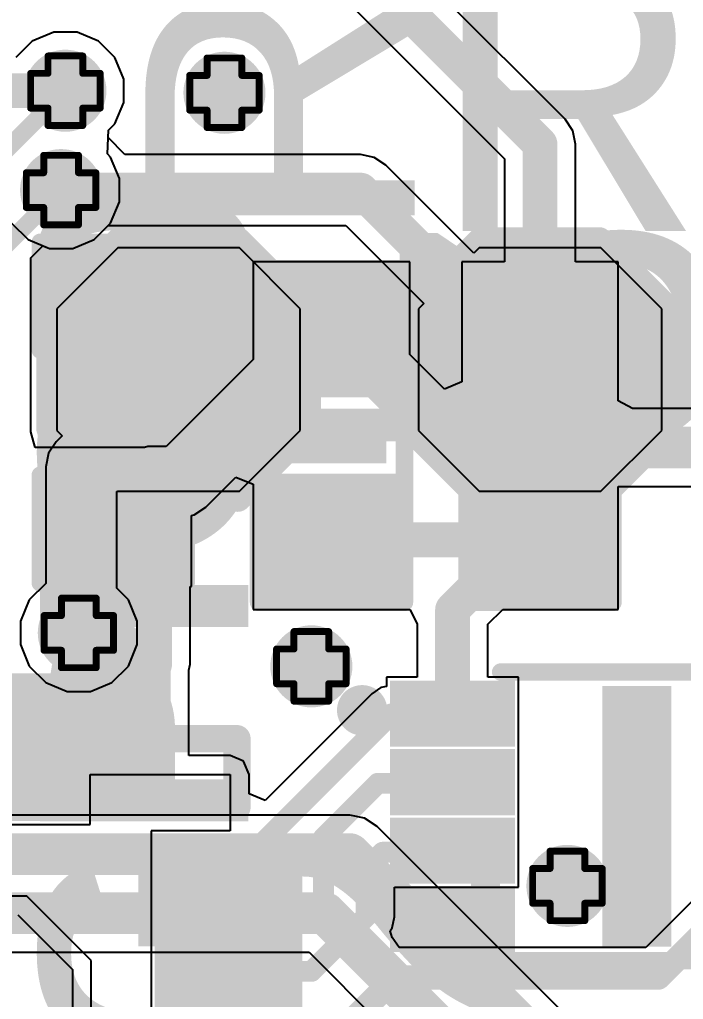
# Model space of a CAD drawing. Header units: inches. Extents: x -1 to 13, y -1.6 to 0.5.
# Drawn here: x 2.7081 to 2.899, y -0.3628 to -0.0809 of the extents above; entities that cross this region are included whole.
import ezdxf

# ---------------------------------------------------------------- set-up
doc = ezdxf.new("R2010")
doc.units = ezdxf.units.IN
doc.header["$MEASUREMENT"] = 0
for name, color, linetype in [('Bottom Layer', 5, 'Continuous'), ('Bottom Overlay', 54, 'Continuous'), ('Bottom Paste', 16, 'Continuous'), ('Bottom Solder', 6, 'Continuous'), ('Drill Drawing', 1, 'Continuous'), ('Top Glue Points', 56, 'Continuous'), ('Top Layer', 1, 'Continuous'), ('Top Overlay', 2, 'Continuous'), ('Top Paste', 8, 'Continuous'), ('Top Solder', 216, 'Continuous'), ('Via Holes', 16, 'Continuous')]:
    doc.layers.add(name, color=color, linetype=linetype)
doc.styles.add('Arial', font='', dxfattribs={"height": 0.2})
doc.styles.add('Arial_Bold', font='', dxfattribs={"height": 0.2})
doc.styles.get('Arial').set_extended_font_data('Arial')
doc.styles.get('Arial_Bold').set_extended_font_data('Arial', bold=True)

# ---------------------------------------------------------------- blocks, each defined once
blk = doc.blocks.new('CAP_0603_40')
at = {"layer": 'Top Layer'}
for points in [[(-0.015, 0.0175), (-0.015, -0.0175), (-0.045, -0.0175), (-0.045, 0.0175)], [(0.045, 0.0175), (0.045, -0.0175), (0.015, -0.0175), (0.015, 0.0175)]]:
    blk.add_hatch(color=1, dxfattribs=at).paths.add_polyline_path(points)
at = {"layer": 'Top Paste'}
for points in [[(-0.015, 0.0175), (-0.015, -0.0175), (-0.045, -0.0175), (-0.045, 0.0175)], [(0.045, 0.0175), (0.045, -0.0175), (0.015, -0.0175), (0.015, 0.0175)]]:
    blk.add_hatch(color=8, dxfattribs=at).paths.add_polyline_path(points)
at = {"layer": 'Top Solder'}
for points in [[(-0.01264, 0.01986), (-0.01264, -0.01986), (-0.04736, -0.01986), (-0.04736, 0.01986)], [(0.04736, 0.01986), (0.04736, -0.01986), (0.01264, -0.01986), (0.01264, 0.01986)]]:
    blk.add_hatch(color=216, dxfattribs=at).paths.add_polyline_path(points)
at = {"layer": 'Top Overlay', "const_width": 0.005}
for points in [[(-0.049, -0.021), (-0.049, 0.021)], [(-0.018, 0.021), (-0.049, 0.021)], [(0.049, 0.021), (0.018, 0.021)], [(0.049, -0.021), (0.049, 0.021)], [(-0.018, -0.021), (-0.049, -0.021)], [(0.049, -0.021), (0.018, -0.021)]]:
    blk.add_lwpolyline(points, dxfattribs=at)
at = {"layer": 'Top Overlay', "const_width": 0.0025}
for points in [[(-0.05025, 0.021, 1), (-0.04775, 0.021, 1)], [(-0.05025, 0.021, 1), (-0.04775, 0.021, 1)], [(-0.01925, 0.021, 1), (-0.01675, 0.021, 1)], [(0.01675, 0.021, 1), (0.01925, 0.021, 1)], [(0.04775, 0.021, 1), (0.05025, 0.021, 1)], [(0.04775, 0.021, 1), (0.05025, 0.021, 1)], [(-0.05025, -0.021, 1), (-0.04775, -0.021, 1)], [(-0.05025, -0.021, 1), (-0.04775, -0.021, 1)], [(-0.01925, -0.021, 1), (-0.01675, -0.021, 1)], [(0.01675, -0.021, 1), (0.01925, -0.021, 1)], [(0.04775, -0.021, 1), (0.05025, -0.021, 1)], [(0.04775, -0.021, 1), (0.05025, -0.021, 1)]]:
    blk.add_lwpolyline(points, format="xyb", close=True, dxfattribs=at)
blk = doc.blocks.new('TEST_POINT_B_77')
at = {"layer": 'Bottom Layer'}
blk.add_hatch(color=5, dxfattribs=at).paths.add_polyline_path([(0.015, 0.03), (-0.015, 0.03), (-0.03, 0.015), (-0.03, -0.015), (-0.015, -0.03), (0.015, -0.03), (0.03, -0.015), (0.03, 0.015)])
at = {"layer": 'Bottom Paste'}
blk.add_hatch(color=16, dxfattribs=at).paths.add_polyline_path([(0.015, 0.03), (-0.015, 0.03), (-0.03, 0.015), (-0.03, -0.015), (-0.015, -0.03), (0.015, -0.03), (0.03, -0.015), (0.03, 0.015)])
at = {"layer": 'Bottom Solder'}
blk.add_hatch(color=6, dxfattribs=at).paths.add_polyline_path([(0.017, 0.034), (-0.017, 0.034), (-0.034, 0.017), (-0.034, -0.017), (-0.017, -0.034), (0.017, -0.034), (0.034, -0.017), (0.034, 0.017)])
at = {"layer": 'Bottom Overlay', "const_width": 0.00787}
for points in [[(-0.017, 0.037), (-0.037, 0.017)], [(0.017, 0.037), (-0.017, 0.037)], [(0.037, 0.017), (0.017, 0.037)], [(-0.037, 0.017), (-0.037, -0.017)], [(0.037, 0.017), (0.037, -0.017)], [(-0.017, -0.037), (-0.037, -0.017)], [(0.037, -0.017), (0.017, -0.037)], [(0.017, -0.037), (-0.017, -0.037)]]:
    blk.add_lwpolyline(points, dxfattribs=at)
at = {"layer": 'Bottom Overlay', "const_width": 0.00394}
for points in [[(-0.01897, 0.037, 1), (-0.01503, 0.037, 1)], [(-0.01897, 0.037, 1), (-0.01503, 0.037, 1)], [(0.01503, 0.037, 1), (0.01897, 0.037, 1)], [(0.01503, 0.037, 1), (0.01897, 0.037, 1)], [(-0.03897, 0.017, 1), (-0.03503, 0.017, 1)], [(-0.03897, 0.017, 1), (-0.03503, 0.017, 1)], [(0.03503, 0.017, 1), (0.03897, 0.017, 1)], [(0.03503, 0.017, 1), (0.03897, 0.017, 1)], [(-0.03897, -0.017, 1), (-0.03503, -0.017, 1)], [(-0.03897, -0.017, 1), (-0.03503, -0.017, 1)], [(0.03503, -0.017, 1), (0.03897, -0.017, 1)], [(0.03503, -0.017, 1), (0.03897, -0.017, 1)], [(-0.01897, -0.037, 1), (-0.01503, -0.037, 1)], [(-0.01897, -0.037, 1), (-0.01503, -0.037, 1)], [(0.01503, -0.037, 1), (0.01897, -0.037, 1)], [(0.01503, -0.037, 1), (0.01897, -0.037, 1)]]:
    blk.add_lwpolyline(points, format="xyb", close=True, dxfattribs=at)
blk = doc.blocks.new('TEST_POINT_B_78')
at = {"layer": 'Bottom Layer'}
blk.add_hatch(color=5, dxfattribs=at).paths.add_polyline_path([(0.015, 0.03), (-0.015, 0.03), (-0.03, 0.015), (-0.03, -0.015), (-0.015, -0.03), (0.015, -0.03), (0.03, -0.015), (0.03, 0.015)])
at = {"layer": 'Bottom Paste'}
blk.add_hatch(color=16, dxfattribs=at).paths.add_polyline_path([(0.015, 0.03), (-0.015, 0.03), (-0.03, 0.015), (-0.03, -0.015), (-0.015, -0.03), (0.015, -0.03), (0.03, -0.015), (0.03, 0.015)])
at = {"layer": 'Bottom Solder'}
blk.add_hatch(color=6, dxfattribs=at).paths.add_polyline_path([(0.017, 0.034), (-0.017, 0.034), (-0.034, 0.017), (-0.034, -0.017), (-0.017, -0.034), (0.017, -0.034), (0.034, -0.017), (0.034, 0.017)])
at = {"layer": 'Bottom Overlay', "const_width": 0.00787}
for points in [[(-0.017, 0.037), (-0.037, 0.017)], [(0.017, 0.037), (-0.017, 0.037)], [(0.037, 0.017), (0.017, 0.037)], [(-0.037, 0.017), (-0.037, -0.017)], [(0.037, 0.017), (0.037, -0.017)], [(-0.017, -0.037), (-0.037, -0.017)], [(0.037, -0.017), (0.017, -0.037)], [(0.017, -0.037), (-0.017, -0.037)]]:
    blk.add_lwpolyline(points, dxfattribs=at)
at = {"layer": 'Bottom Overlay', "const_width": 0.00394}
for points in [[(-0.01897, 0.037, 1), (-0.01503, 0.037, 1)], [(-0.01897, 0.037, 1), (-0.01503, 0.037, 1)], [(0.01503, 0.037, 1), (0.01897, 0.037, 1)], [(0.01503, 0.037, 1), (0.01897, 0.037, 1)], [(-0.03897, 0.017, 1), (-0.03503, 0.017, 1)], [(-0.03897, 0.017, 1), (-0.03503, 0.017, 1)], [(0.03503, 0.017, 1), (0.03897, 0.017, 1)], [(0.03503, 0.017, 1), (0.03897, 0.017, 1)], [(-0.03897, -0.017, 1), (-0.03503, -0.017, 1)], [(-0.03897, -0.017, 1), (-0.03503, -0.017, 1)], [(0.03503, -0.017, 1), (0.03897, -0.017, 1)], [(0.03503, -0.017, 1), (0.03897, -0.017, 1)], [(-0.01897, -0.037, 1), (-0.01503, -0.037, 1)], [(-0.01897, -0.037, 1), (-0.01503, -0.037, 1)], [(0.01503, -0.037, 1), (0.01897, -0.037, 1)], [(0.01503, -0.037, 1), (0.01897, -0.037, 1)]]:
    blk.add_lwpolyline(points, format="xyb", close=True, dxfattribs=at)
blk = doc.blocks.new('RES_0603_115')
at = {"layer": 'Top Layer'}
for points in [[(-0.015, 0.0175), (-0.015, -0.0175), (-0.045, -0.0175), (-0.045, 0.0175)], [(0.045, 0.0175), (0.045, -0.0175), (0.015, -0.0175), (0.015, 0.0175)]]:
    blk.add_hatch(color=1, dxfattribs=at).paths.add_polyline_path(points)
at = {"layer": 'Top Paste'}
for points in [[(-0.015, 0.0175), (-0.015, -0.0175), (-0.045, -0.0175), (-0.045, 0.0175)], [(0.045, 0.0175), (0.045, -0.0175), (0.015, -0.0175), (0.015, 0.0175)]]:
    blk.add_hatch(color=8, dxfattribs=at).paths.add_polyline_path(points)
at = {"layer": 'Top Solder'}
for points in [[(-0.011, 0.0215), (-0.011, -0.0215), (-0.049, -0.0215), (-0.049, 0.0215)], [(0.049, 0.0215), (0.049, -0.0215), (0.011, -0.0215), (0.011, 0.0215)]]:
    blk.add_hatch(color=216, dxfattribs=at).paths.add_polyline_path(points)
at = {"layer": 'Top Overlay', "const_width": 0.005}
for points in [[(-0.048, 0.021), (0.048, 0.021)], [(-0.048, 0.021), (-0.048, -0.021)], [(0.048, 0.021), (0.048, -0.021)], [(-0.048, -0.021), (0.048, -0.021)]]:
    blk.add_lwpolyline(points, dxfattribs=at)
at = {"layer": 'Top Overlay', "const_width": 0.0025}
for points in [[(-0.04925, 0.021, 1), (-0.04675, 0.021, 1)], [(-0.04925, 0.021, 1), (-0.04675, 0.021, 1)], [(0.04675, 0.021, 1), (0.04925, 0.021, 1)], [(0.04675, 0.021, 1), (0.04925, 0.021, 1)], [(-0.04925, -0.021, 1), (-0.04675, -0.021, 1)], [(-0.04925, -0.021, 1), (-0.04675, -0.021, 1)], [(0.04675, -0.021, 1), (0.04925, -0.021, 1)], [(0.04675, -0.021, 1), (0.04925, -0.021, 1)]]:
    blk.add_lwpolyline(points, format="xyb", close=True, dxfattribs=at)
blk = doc.blocks.new('RES_0603_116')
at = {"layer": 'Top Layer'}
for points in [[(-0.015, 0.0175), (-0.015, -0.0175), (-0.045, -0.0175), (-0.045, 0.0175)], [(0.045, 0.0175), (0.045, -0.0175), (0.015, -0.0175), (0.015, 0.0175)]]:
    blk.add_hatch(color=1, dxfattribs=at).paths.add_polyline_path(points)
at = {"layer": 'Top Paste'}
for points in [[(-0.015, 0.0175), (-0.015, -0.0175), (-0.045, -0.0175), (-0.045, 0.0175)], [(0.045, 0.0175), (0.045, -0.0175), (0.015, -0.0175), (0.015, 0.0175)]]:
    blk.add_hatch(color=8, dxfattribs=at).paths.add_polyline_path(points)
at = {"layer": 'Top Solder'}
for points in [[(-0.011, 0.0215), (-0.011, -0.0215), (-0.049, -0.0215), (-0.049, 0.0215)], [(0.049, 0.0215), (0.049, -0.0215), (0.011, -0.0215), (0.011, 0.0215)]]:
    blk.add_hatch(color=216, dxfattribs=at).paths.add_polyline_path(points)
at = {"layer": 'Top Overlay', "const_width": 0.005}
for points in [[(0.048, 0.021), (-0.048, 0.021)], [(-0.048, -0.021), (-0.048, 0.021)], [(0.048, -0.021), (0.048, 0.021)], [(0.048, -0.021), (-0.048, -0.021)]]:
    blk.add_lwpolyline(points, dxfattribs=at)
at = {"layer": 'Top Overlay', "const_width": 0.0025}
for points in [[(-0.04925, 0.021, 1), (-0.04675, 0.021, 1)], [(-0.04925, 0.021, 1), (-0.04675, 0.021, 1)], [(0.04675, 0.021, 1), (0.04925, 0.021, 1)], [(0.04675, 0.021, 1), (0.04925, 0.021, 1)], [(-0.04925, -0.021, 1), (-0.04675, -0.021, 1)], [(-0.04925, -0.021, 1), (-0.04675, -0.021, 1)], [(0.04675, -0.021, 1), (0.04925, -0.021, 1)], [(0.04675, -0.021, 1), (0.04925, -0.021, 1)]]:
    blk.add_lwpolyline(points, format="xyb", close=True, dxfattribs=at)
blk = doc.blocks.new('QFN_56__7X7__125')
at = {"layer": 'Top Layer'}
for points in [[(-0.1063, 0.11813), (-0.1063, 0.15258), (-0.09843, 0.15258), (-0.09843, 0.11813)], [(-0.09055, 0.11813), (-0.09055, 0.15258), (-0.08268, 0.15258), (-0.08268, 0.11813)], [(-0.0748, 0.11813), (-0.0748, 0.15258), (-0.06693, 0.15258), (-0.06693, 0.11813)], [(-0.15258, 0.1063), (-0.11813, 0.1063), (-0.11813, 0.09843), (-0.15258, 0.09843)], [(-0.15258, 0.09055), (-0.11813, 0.09055), (-0.11813, 0.08268), (-0.15258, 0.08268)]]:
    blk.add_hatch(color=1, dxfattribs=at).paths.add_polyline_path(points)
at = {"layer": 'Top Paste'}
for points in [[(-0.1063, 0.11813), (-0.1063, 0.15258), (-0.09843, 0.15258), (-0.09843, 0.11813)], [(-0.09055, 0.11813), (-0.09055, 0.15258), (-0.08268, 0.15258), (-0.08268, 0.11813)], [(-0.0748, 0.11813), (-0.0748, 0.15258), (-0.06693, 0.15258), (-0.06693, 0.11813)], [(-0.15258, 0.1063), (-0.11813, 0.1063), (-0.11813, 0.09843), (-0.15258, 0.09843)], [(-0.15258, 0.09055), (-0.11813, 0.09055), (-0.11813, 0.08268), (-0.15258, 0.08268)]]:
    blk.add_hatch(color=8, dxfattribs=at).paths.add_polyline_path(points)
at = {"layer": 'Top Solder'}
for points in [[(-0.1103, 0.11413), (-0.1103, 0.15658), (-0.09443, 0.15658), (-0.09443, 0.11413)], [(-0.09455, 0.11413), (-0.09455, 0.15658), (-0.07868, 0.15658), (-0.07868, 0.11413)], [(-0.0788, 0.11413), (-0.0788, 0.15658), (-0.06293, 0.15658), (-0.06293, 0.11413)], [(-0.06306, 0.11413), (-0.06306, 0.15658), (-0.04718, 0.15658), (-0.04718, 0.11413)], [(-0.15658, 0.1103), (-0.11413, 0.1103), (-0.11413, 0.09443), (-0.15658, 0.09443)], [(-0.15658, 0.09455), (-0.11413, 0.09455), (-0.11413, 0.07868), (-0.15658, 0.07868)], [(-0.15658, 0.0788), (-0.11413, 0.0788), (-0.11413, 0.06293), (-0.15658, 0.06293)]]:
    blk.add_hatch(color=216, dxfattribs=at).paths.add_polyline_path(points)
at = {"layer": 'Top Overlay', "const_width": 0.00787}
for points in [[(-0.11811, 0.1378), (-0.1378, 0.1378)], [(-0.1378, 0.11811), (-0.1378, 0.1378)]]:
    blk.add_lwpolyline(points, dxfattribs=at)
at = {"layer": 'Top Overlay'}
for points, const_width in [([(-0.13976, 0.1378, 1), (-0.13583, 0.1378, 1)], 0.00394), ([(-0.13976, 0.1378, 1), (-0.13583, 0.1378, 1)], 0.00394), ([(-0.12008, 0.1378, 1), (-0.11614, 0.1378, 1)], 0.00394), ([(-0.13976, 0.11811, 1), (-0.13583, 0.11811, 1)], 0.00394), ([(-0.16176, 0.104, 1), (-0.16624, 0.104, 1)], 0.01), ([(-0.16874, 0.104, 1), (-0.16374, 0.104, 1)], 0.005), ([(-0.16426, 0.104, 1), (-0.15926, 0.104, 1)], 0.005)]:
    blk.add_lwpolyline(points, format="xyb", close=True, dxfattribs=dict(at, const_width=const_width))
blk = doc.blocks.new('8_USON__2X3__126')
at = {"layer": 'Top Layer'}
for points in [[(-0.014, 0.00551), (0.014, 0.00551), (0.014, -0.00551), (-0.014, -0.00551)], [(0.04715, 0.00394), (0.05896, 0.00394), (0.05896, -0.06299), (0.04715, -0.06299)], [(0.09211, 0.00551), (0.12011, 0.00551), (0.12011, -0.00551), (0.09211, -0.00551)], [(-0.014, -0.01417), (0.014, -0.01417), (0.014, -0.0252), (-0.014, -0.0252)], [(0.09211, -0.01417), (0.12011, -0.01417), (0.12011, -0.0252), (0.09211, -0.0252)], [(-0.014, -0.03386), (0.014, -0.03386), (0.014, -0.04488), (-0.014, -0.04488)], [(0.09211, -0.03386), (0.12011, -0.03386), (0.12011, -0.04488), (0.09211, -0.04488)], [(-0.014, -0.05354), (0.014, -0.05354), (0.014, -0.06457), (-0.014, -0.06457)], [(0.09211, -0.05354), (0.12011, -0.05354), (0.12011, -0.06457), (0.09211, -0.06457)]]:
    blk.add_hatch(color=1, dxfattribs=at).paths.add_polyline_path(points)
at = {"layer": 'Top Paste'}
for points in [[(-0.014, 0.00551), (0.014, 0.00551), (0.014, -0.00551), (-0.014, -0.00551)], [(0.04715, 0.00394), (0.05896, 0.00394), (0.05896, -0.06299), (0.04715, -0.06299)], [(0.09211, 0.00551), (0.12011, 0.00551), (0.12011, -0.00551), (0.09211, -0.00551)], [(-0.014, -0.01417), (0.014, -0.01417), (0.014, -0.0252), (-0.014, -0.0252)], [(0.09211, -0.01417), (0.12011, -0.01417), (0.12011, -0.0252), (0.09211, -0.0252)], [(-0.014, -0.03386), (0.014, -0.03386), (0.014, -0.04488), (-0.014, -0.04488)], [(0.09211, -0.03386), (0.12011, -0.03386), (0.12011, -0.04488), (0.09211, -0.04488)], [(-0.014, -0.05354), (0.014, -0.05354), (0.014, -0.06457), (-0.014, -0.06457)], [(0.09211, -0.05354), (0.12011, -0.05354), (0.12011, -0.06457), (0.09211, -0.06457)]]:
    blk.add_hatch(color=8, dxfattribs=at).paths.add_polyline_path(points)
at = {"layer": 'Top Solder'}
for points in [[(-0.018, 0.00951), (0.018, 0.00951), (0.018, -0.00951), (-0.018, -0.00951)], [(0.08811, 0.00951), (0.12411, 0.00951), (0.12411, -0.00951), (0.08811, -0.00951)], [(0.04315, 0.00794), (0.06296, 0.00794), (0.06296, -0.06699), (0.04315, -0.06699)], [(-0.018, -0.01017), (0.018, -0.01017), (0.018, -0.0292), (-0.018, -0.0292)], [(0.08811, -0.01017), (0.12411, -0.01017), (0.12411, -0.0292), (0.08811, -0.0292)], [(-0.018, -0.02986), (0.018, -0.02986), (0.018, -0.04888), (-0.018, -0.04888)], [(0.08811, -0.02986), (0.12411, -0.02986), (0.12411, -0.04888), (0.08811, -0.04888)], [(-0.018, -0.04954), (0.018, -0.04954), (0.018, -0.06857), (-0.018, -0.06857)], [(0.08811, -0.04954), (0.12411, -0.04954), (0.12411, -0.06857), (0.08811, -0.06857)]]:
    blk.add_hatch(color=216, dxfattribs=at).paths.add_polyline_path(points)
at = {"layer": 'Top Overlay', "const_width": 0.005}
for points in [[(0.01384, 0.012), (0.08884, 0.012)], [(0.01384, -0.07106), (0.08884, -0.07106)]]:
    blk.add_lwpolyline(points, dxfattribs=at)
at = {"layer": 'Top Overlay'}
for points, const_width in [([(0.01259, 0.012, 1), (0.01509, 0.012, 1)], 0.0025), ([(0.08759, 0.012, 1), (0.09009, 0.012, 1)], 0.0025), ([(-0.02376, 0.001, 1), (-0.02824, 0.001, 1)], 0.01), ([(-0.03074, 0.001, 1), (-0.02574, 0.001, 1)], 0.005), ([(-0.02626, 0.001, 1), (-0.02126, 0.001, 1)], 0.005), ([(0.01259, -0.07106, 1), (0.01509, -0.07106, 1)], 0.0025), ([(0.08759, -0.07106, 1), (0.09009, -0.07106, 1)], 0.0025)]:
    blk.add_lwpolyline(points, format="xyb", close=True, dxfattribs=dict(at, const_width=const_width))

msp = doc.modelspace()

# ---------------------------------------------------------------- hatches: boundary and pattern name
at = {"layer": 'Bottom Layer'}
h = msp.add_hatch(color=5, dxfattribs=at)
edge = h.paths.add_edge_path()
edge.add_arc((2.72124, -0.10141), 0.01181, 0, 360)
h = msp.add_hatch(color=5, dxfattribs=at)
edge = h.paths.add_edge_path()
edge.add_arc((2.767, -0.102), 0.01181, 0, 360)
h = msp.add_hatch(color=5, dxfattribs=at)
edge = h.paths.add_edge_path()
edge.add_arc((2.72, -0.13), 0.01181, 0, 360)
h = msp.add_hatch(color=5, dxfattribs=at)
edge = h.paths.add_edge_path()
edge.add_arc((2.7251, -0.25738), 0.01181, 0, 360)
h = msp.add_hatch(color=5, dxfattribs=at)
edge = h.paths.add_edge_path()
edge.add_arc((2.792, -0.267), 0.01181, 0, 360)
h = msp.add_hatch(color=5, dxfattribs=at)
edge = h.paths.add_edge_path()
edge.add_arc((2.86568, -0.33015), 0.01181, 0, 360)
at = {"layer": 'Top Glue Points'}
for points in [[(2.72338, -0.18613), (2.72338, -0.20187), (2.747, -0.20187), (2.747, -0.18613)], [(2.78205, -0.20861), (2.81355, -0.20861), (2.81355, -0.19287), (2.78205, -0.19287)], [(2.84205, -0.20861), (2.87355, -0.20861), (2.87355, -0.19287), (2.84205, -0.19287)]]:
    msp.add_hatch(color=56, dxfattribs=at).paths.add_polyline_path(points)
at = {"layer": 'Top Layer'}
h = msp.add_hatch(color=1, dxfattribs=at)
edge = h.paths.add_edge_path()
edge.add_arc((2.72124, -0.10141), 0.01181, 0, 360)
h = msp.add_hatch(color=1, dxfattribs=at)
edge = h.paths.add_edge_path()
edge.add_arc((2.767, -0.102), 0.01181, 0, 360)
h = msp.add_hatch(color=1, dxfattribs=at)
edge = h.paths.add_edge_path()
edge.add_arc((2.72, -0.13), 0.01181, 0, 360)
h = msp.add_hatch(color=1, dxfattribs=at)
edge = h.paths.add_edge_path()
edge.add_arc((2.7251, -0.25738), 0.01181, 0, 360)
h = msp.add_hatch(color=1, dxfattribs=at)
edge = h.paths.add_edge_path()
edge.add_arc((2.792, -0.267), 0.01181, 0, 360)
h = msp.add_hatch(color=1, dxfattribs=at)
edge = h.paths.add_edge_path()
edge.add_arc((2.86568, -0.33015), 0.01181, 0, 360)
at = {"layer": 'Via Holes'}
h = msp.add_hatch(color=7, dxfattribs=at)
edge = h.paths.add_edge_path()
edge.add_arc((2.72124, -0.10141), 0.00591, 0, 360)
h = msp.add_hatch(color=7, dxfattribs=at)
edge = h.paths.add_edge_path()
edge.add_arc((2.767, -0.102), 0.00591, 0, 360)
h = msp.add_hatch(color=7, dxfattribs=at)
edge = h.paths.add_edge_path()
edge.add_arc((2.72, -0.13), 0.00591, 0, 360)
h = msp.add_hatch(color=7, dxfattribs=at)
edge = h.paths.add_edge_path()
edge.add_arc((2.7251, -0.25738), 0.00591, 0, 360)
h = msp.add_hatch(color=7, dxfattribs=at)
edge = h.paths.add_edge_path()
edge.add_arc((2.792, -0.267), 0.00591, 0, 360)
h = msp.add_hatch(color=7, dxfattribs=at)
edge = h.paths.add_edge_path()
edge.add_arc((2.86568, -0.33015), 0.00591, 0, 360)

# ---------------------------------------------------------------- linework, layer by layer
at = {"layer": 'Bottom Layer'}
for p, q in [((2.71172, -0.08715), (2.70766, -0.09121)), ((2.7179, -0.08459), (2.71172, -0.08715)), ((2.72459, -0.08459), (2.7179, -0.08459)), ((2.73077, -0.08715), (2.72459, -0.08459)), ((2.73549, -0.09188), (2.73077, -0.08715)), ((2.73805, -0.09806), (2.73549, -0.09188)), ((2.73805, -0.10475), (2.73805, -0.09806)), ((2.73549, -0.11093), (2.73805, -0.10475)), ((2.73363, -0.11279), (2.73549, -0.11093)), ((2.73355, -0.11482), (2.73363, -0.11279)), ((2.73835, -0.1198), (2.73355, -0.11482)), ((2.80619, -0.1198), (2.73835, -0.1198)), ((2.81009, -0.12058), (2.80619, -0.1198)), ((2.8134, -0.12279), (2.81009, -0.12058)), ((2.83876, -0.14815), (2.8134, -0.12279)), ((2.70575, -0.13952), (2.71048, -0.14425)), ((2.72952, -0.14425), (2.73358, -0.1402)), ((2.73358, -0.1402), (2.80197, -0.1402)), ((2.80197, -0.1402), (2.82434, -0.16257)), ((2.71048, -0.14425), (2.71666, -0.14681)), ((2.72334, -0.14681), (2.72952, -0.14425)), ((2.71666, -0.14681), (2.72334, -0.14681)), ((2.7363, -0.14661), (2.7188, -0.16411)), ((2.7713, -0.14661), (2.7363, -0.14661)), ((2.7888, -0.16411), (2.7713, -0.14661)), ((2.8403, -0.14661), (2.83876, -0.14815)), ((2.8753, -0.14661), (2.8403, -0.14661)), ((2.8928, -0.16411), (2.8753, -0.14661)), ((2.82434, -0.16257), (2.8228, -0.16411)), ((2.7188, -0.16411), (2.7188, -0.19911)), ((2.7888, -0.19911), (2.7888, -0.16411)), ((2.8228, -0.16411), (2.8228, -0.19911)), ((2.8928, -0.19911), (2.8928, -0.16411)), ((2.7188, -0.19911), (2.72034, -0.20065)), ((2.7713, -0.21661), (2.7888, -0.19911)), ((2.8228, -0.19911), (2.8403, -0.21661)), ((2.8753, -0.21661), (2.8928, -0.19911)), ((2.71859, -0.2024), (2.71638, -0.20571)), ((2.72034, -0.20065), (2.71859, -0.2024)), ((2.71638, -0.20571), (2.7156, -0.20961)), ((2.7156, -0.20961), (2.7156, -0.24311)), ((2.736, -0.21674), (2.7363, -0.21661)), ((2.736, -0.2445), (2.736, -0.21674)), ((2.7363, -0.21661), (2.7713, -0.21661)), ((2.8403, -0.21661), (2.8753, -0.21661)), ((2.71558, -0.24312), (2.71085, -0.24785)), ((2.7156, -0.24311), (2.71558, -0.24312)), ((2.73935, -0.24785), (2.736, -0.2445)), ((2.71085, -0.24785), (2.70829, -0.25403)), ((2.74191, -0.25403), (2.73935, -0.24785)), ((2.70829, -0.25403), (2.70829, -0.26072)), ((2.74191, -0.26072), (2.74191, -0.25403)), ((2.70829, -0.26072), (2.71085, -0.2669)), ((2.73935, -0.2669), (2.74191, -0.26072)), ((2.71085, -0.2669), (2.71558, -0.27163)), ((2.73462, -0.27163), (2.73935, -0.2669)), ((2.71558, -0.27163), (2.72176, -0.27419)), ((2.72844, -0.27419), (2.73462, -0.27163)), ((2.72176, -0.27419), (2.72844, -0.27419)), ((2.80304, -0.30978), (2.33381, -0.30978)), ((2.80733, -0.31064), (2.80304, -0.30978)), ((2.80304, -0.30978), (2.80304, -0.30978)), ((2.81097, -0.31307), (2.80733, -0.31064)), ((2.9475, -0.4496), (2.81097, -0.31307)), ((2.32212, -0.34922), (2.79135, -0.34922)), ((2.79135, -0.34922), (2.84333, -0.40119))]:
    msp.add_line(p, q, dxfattribs=at)
for points, const_width in [([(2.6626, -0.10141), (2.72124, -0.10141)], 0.01), ([(2.72, -0.13), (2.80619, -0.13)], 0.01), ([(2.80619, -0.13), (2.8578, -0.18161)], 0.01), ([(2.7258, -0.20961), (2.7538, -0.18161)], 0.01), ([(2.7258, -0.25668), (2.7258, -0.20961)], 0.01), ([(2.32916, -0.321), (2.80304, -0.321)], 0.012), ([(2.80304, -0.321), (2.94285, -0.46081)], 0.012), ([(2.32212, -0.338), (2.796, -0.338)], 0.012), ([(2.796, -0.338), (2.93581, -0.47781)], 0.012)]:
    msp.add_lwpolyline(points, dxfattribs=dict(at, const_width=const_width))
for points, const_width in [([(2.71874, -0.10141, 1), (2.72374, -0.10141, 1)], 0.005), ([(2.7175, -0.13, 1), (2.7225, -0.13, 1)], 0.005), ([(2.80369, -0.13, 1), (2.80869, -0.13, 1)], 0.005), ([(2.80369, -0.13, 1), (2.80869, -0.13, 1)], 0.005), ([(2.7513, -0.18161, 1), (2.7563, -0.18161, 1)], 0.005), ([(2.8553, -0.18161, 1), (2.8603, -0.18161, 1)], 0.005), ([(2.7233, -0.20961, 1), (2.7283, -0.20961, 1)], 0.005), ([(2.7233, -0.20961, 1), (2.7283, -0.20961, 1)], 0.005), ([(2.7233, -0.25668, 1), (2.7283, -0.25668, 1)], 0.005), ([(2.80004, -0.321, 1), (2.80604, -0.321, 1)], 0.006), ([(2.80004, -0.321, 1), (2.80604, -0.321, 1)], 0.006), ([(2.793, -0.338, 1), (2.799, -0.338, 1)], 0.006), ([(2.793, -0.338, 1), (2.799, -0.338, 1)], 0.006)]:
    msp.add_lwpolyline(points, format="xyb", close=True, dxfattribs=dict(at, const_width=const_width))
at = {"layer": 'Drill Drawing', "const_width": 0.002}
for points in [[(2.71624, -0.09641), (2.71624, -0.09141)], [(2.71624, -0.09141), (2.72624, -0.09141)], [(2.72624, -0.09641), (2.72624, -0.09141)], [(2.762, -0.097), (2.762, -0.092)], [(2.762, -0.092), (2.772, -0.092)], [(2.772, -0.097), (2.772, -0.092)], [(2.71124, -0.10641), (2.71124, -0.09641)], [(2.71124, -0.09641), (2.71624, -0.09641)], [(2.72624, -0.09641), (2.73124, -0.09641)], [(2.73124, -0.10641), (2.73124, -0.09641)], [(2.757, -0.107), (2.757, -0.097)], [(2.757, -0.097), (2.762, -0.097)], [(2.772, -0.097), (2.777, -0.097)], [(2.777, -0.107), (2.777, -0.097)], [(2.71124, -0.10641), (2.71624, -0.10641)], [(2.71624, -0.11141), (2.71624, -0.10641)], [(2.72624, -0.10641), (2.73124, -0.10641)], [(2.72624, -0.11141), (2.72624, -0.10641)], [(2.757, -0.107), (2.762, -0.107)], [(2.762, -0.112), (2.762, -0.107)], [(2.772, -0.107), (2.777, -0.107)], [(2.772, -0.112), (2.772, -0.107)], [(2.71624, -0.11141), (2.72624, -0.11141)], [(2.762, -0.112), (2.772, -0.112)], [(2.715, -0.125), (2.715, -0.12)], [(2.715, -0.12), (2.725, -0.12)], [(2.725, -0.125), (2.725, -0.12)], [(2.71, -0.135), (2.71, -0.125)], [(2.71, -0.125), (2.715, -0.125)], [(2.725, -0.125), (2.73, -0.125)], [(2.73, -0.135), (2.73, -0.125)], [(2.71, -0.135), (2.715, -0.135)], [(2.715, -0.14), (2.715, -0.135)], [(2.725, -0.135), (2.73, -0.135)], [(2.725, -0.14), (2.725, -0.135)], [(2.715, -0.14), (2.725, -0.14)], [(2.7201, -0.25238), (2.7201, -0.24738)], [(2.7201, -0.24738), (2.7301, -0.24738)], [(2.7301, -0.25238), (2.7301, -0.24738)], [(2.7151, -0.26238), (2.7151, -0.25238)], [(2.7151, -0.25238), (2.7201, -0.25238)], [(2.7301, -0.25238), (2.7351, -0.25238)], [(2.7351, -0.26238), (2.7351, -0.25238)], [(2.787, -0.262), (2.787, -0.257)], [(2.787, -0.257), (2.797, -0.257)], [(2.797, -0.262), (2.797, -0.257)], [(2.7151, -0.26238), (2.7201, -0.26238)], [(2.7201, -0.26738), (2.7201, -0.26238)], [(2.7301, -0.26238), (2.7351, -0.26238)], [(2.7301, -0.26738), (2.7301, -0.26238)], [(2.782, -0.272), (2.782, -0.262)], [(2.782, -0.262), (2.787, -0.262)], [(2.797, -0.262), (2.802, -0.262)], [(2.802, -0.272), (2.802, -0.262)], [(2.7201, -0.26738), (2.7301, -0.26738)], [(2.782, -0.272), (2.787, -0.272)], [(2.787, -0.277), (2.787, -0.272)], [(2.797, -0.272), (2.802, -0.272)], [(2.797, -0.277), (2.797, -0.272)], [(2.787, -0.277), (2.797, -0.277)], [(2.86068, -0.32515), (2.86068, -0.32015)], [(2.86068, -0.32015), (2.87068, -0.32015)], [(2.87068, -0.32515), (2.87068, -0.32015)], [(2.85568, -0.33515), (2.85568, -0.32515)], [(2.85568, -0.32515), (2.86068, -0.32515)], [(2.87068, -0.32515), (2.87568, -0.32515)], [(2.87568, -0.33515), (2.87568, -0.32515)], [(2.85568, -0.33515), (2.86068, -0.33515)], [(2.86068, -0.34015), (2.86068, -0.33515)], [(2.87068, -0.33515), (2.87568, -0.33515)], [(2.87068, -0.34015), (2.87068, -0.33515)], [(2.86068, -0.34015), (2.87068, -0.34015)]]:
    msp.add_lwpolyline(points, dxfattribs=at)
at = {"layer": 'Drill Drawing', "const_width": 0.001}
for points in [[(2.71574, -0.09141, 1), (2.71674, -0.09141, 1)], [(2.71574, -0.09141, 1), (2.71674, -0.09141, 1)], [(2.72574, -0.09141, 1), (2.72674, -0.09141, 1)], [(2.72574, -0.09141, 1), (2.72674, -0.09141, 1)], [(2.7615, -0.092, 1), (2.7625, -0.092, 1)], [(2.7615, -0.092, 1), (2.7625, -0.092, 1)], [(2.7715, -0.092, 1), (2.7725, -0.092, 1)], [(2.7715, -0.092, 1), (2.7725, -0.092, 1)], [(2.71074, -0.09641, 1), (2.71174, -0.09641, 1)], [(2.71074, -0.09641, 1), (2.71174, -0.09641, 1)], [(2.71574, -0.09641, 1), (2.71674, -0.09641, 1)], [(2.71574, -0.09641, 1), (2.71674, -0.09641, 1)], [(2.72574, -0.09641, 1), (2.72674, -0.09641, 1)], [(2.72574, -0.09641, 1), (2.72674, -0.09641, 1)], [(2.73074, -0.09641, 1), (2.73174, -0.09641, 1)], [(2.73074, -0.09641, 1), (2.73174, -0.09641, 1)], [(2.7565, -0.097, 1), (2.7575, -0.097, 1)], [(2.7565, -0.097, 1), (2.7575, -0.097, 1)], [(2.7615, -0.097, 1), (2.7625, -0.097, 1)], [(2.7615, -0.097, 1), (2.7625, -0.097, 1)], [(2.7715, -0.097, 1), (2.7725, -0.097, 1)], [(2.7715, -0.097, 1), (2.7725, -0.097, 1)], [(2.7765, -0.097, 1), (2.7775, -0.097, 1)], [(2.7765, -0.097, 1), (2.7775, -0.097, 1)], [(2.71074, -0.10641, 1), (2.71174, -0.10641, 1)], [(2.71074, -0.10641, 1), (2.71174, -0.10641, 1)], [(2.71574, -0.10641, 1), (2.71674, -0.10641, 1)], [(2.71574, -0.10641, 1), (2.71674, -0.10641, 1)], [(2.72574, -0.10641, 1), (2.72674, -0.10641, 1)], [(2.72574, -0.10641, 1), (2.72674, -0.10641, 1)], [(2.73074, -0.10641, 1), (2.73174, -0.10641, 1)], [(2.73074, -0.10641, 1), (2.73174, -0.10641, 1)], [(2.7565, -0.107, 1), (2.7575, -0.107, 1)], [(2.7565, -0.107, 1), (2.7575, -0.107, 1)], [(2.7615, -0.107, 1), (2.7625, -0.107, 1)], [(2.7615, -0.107, 1), (2.7625, -0.107, 1)], [(2.7715, -0.107, 1), (2.7725, -0.107, 1)], [(2.7715, -0.107, 1), (2.7725, -0.107, 1)], [(2.7765, -0.107, 1), (2.7775, -0.107, 1)], [(2.7765, -0.107, 1), (2.7775, -0.107, 1)], [(2.71574, -0.11141, 1), (2.71674, -0.11141, 1)], [(2.71574, -0.11141, 1), (2.71674, -0.11141, 1)], [(2.72574, -0.11141, 1), (2.72674, -0.11141, 1)], [(2.72574, -0.11141, 1), (2.72674, -0.11141, 1)], [(2.7615, -0.112, 1), (2.7625, -0.112, 1)], [(2.7615, -0.112, 1), (2.7625, -0.112, 1)], [(2.7715, -0.112, 1), (2.7725, -0.112, 1)], [(2.7715, -0.112, 1), (2.7725, -0.112, 1)], [(2.7145, -0.12, 1), (2.7155, -0.12, 1)], [(2.7145, -0.12, 1), (2.7155, -0.12, 1)], [(2.7245, -0.12, 1), (2.7255, -0.12, 1)], [(2.7245, -0.12, 1), (2.7255, -0.12, 1)], [(2.7095, -0.125, 1), (2.7105, -0.125, 1)], [(2.7095, -0.125, 1), (2.7105, -0.125, 1)], [(2.7145, -0.125, 1), (2.7155, -0.125, 1)], [(2.7145, -0.125, 1), (2.7155, -0.125, 1)], [(2.7245, -0.125, 1), (2.7255, -0.125, 1)], [(2.7245, -0.125, 1), (2.7255, -0.125, 1)], [(2.7295, -0.125, 1), (2.7305, -0.125, 1)], [(2.7295, -0.125, 1), (2.7305, -0.125, 1)], [(2.7095, -0.135, 1), (2.7105, -0.135, 1)], [(2.7095, -0.135, 1), (2.7105, -0.135, 1)], [(2.7145, -0.135, 1), (2.7155, -0.135, 1)], [(2.7145, -0.135, 1), (2.7155, -0.135, 1)], [(2.7245, -0.135, 1), (2.7255, -0.135, 1)], [(2.7245, -0.135, 1), (2.7255, -0.135, 1)], [(2.7295, -0.135, 1), (2.7305, -0.135, 1)], [(2.7295, -0.135, 1), (2.7305, -0.135, 1)], [(2.7145, -0.14, 1), (2.7155, -0.14, 1)], [(2.7145, -0.14, 1), (2.7155, -0.14, 1)], [(2.7245, -0.14, 1), (2.7255, -0.14, 1)], [(2.7245, -0.14, 1), (2.7255, -0.14, 1)], [(2.7196, -0.24738, 1), (2.7206, -0.24738, 1)], [(2.7196, -0.24738, 1), (2.7206, -0.24738, 1)], [(2.7296, -0.24738, 1), (2.7306, -0.24738, 1)], [(2.7296, -0.24738, 1), (2.7306, -0.24738, 1)], [(2.7146, -0.25238, 1), (2.7156, -0.25238, 1)], [(2.7146, -0.25238, 1), (2.7156, -0.25238, 1)], [(2.7196, -0.25238, 1), (2.7206, -0.25238, 1)], [(2.7196, -0.25238, 1), (2.7206, -0.25238, 1)], [(2.7296, -0.25238, 1), (2.7306, -0.25238, 1)], [(2.7296, -0.25238, 1), (2.7306, -0.25238, 1)], [(2.7346, -0.25238, 1), (2.7356, -0.25238, 1)], [(2.7346, -0.25238, 1), (2.7356, -0.25238, 1)], [(2.7865, -0.257, 1), (2.7875, -0.257, 1)], [(2.7865, -0.257, 1), (2.7875, -0.257, 1)], [(2.7965, -0.257, 1), (2.7975, -0.257, 1)], [(2.7965, -0.257, 1), (2.7975, -0.257, 1)], [(2.7146, -0.26238, 1), (2.7156, -0.26238, 1)], [(2.7146, -0.26238, 1), (2.7156, -0.26238, 1)], [(2.7196, -0.26238, 1), (2.7206, -0.26238, 1)], [(2.7196, -0.26238, 1), (2.7206, -0.26238, 1)], [(2.7296, -0.26238, 1), (2.7306, -0.26238, 1)], [(2.7296, -0.26238, 1), (2.7306, -0.26238, 1)], [(2.7346, -0.26238, 1), (2.7356, -0.26238, 1)], [(2.7346, -0.26238, 1), (2.7356, -0.26238, 1)], [(2.7815, -0.262, 1), (2.7825, -0.262, 1)], [(2.7815, -0.262, 1), (2.7825, -0.262, 1)], [(2.7865, -0.262, 1), (2.7875, -0.262, 1)], [(2.7865, -0.262, 1), (2.7875, -0.262, 1)], [(2.7965, -0.262, 1), (2.7975, -0.262, 1)], [(2.7965, -0.262, 1), (2.7975, -0.262, 1)], [(2.8015, -0.262, 1), (2.8025, -0.262, 1)], [(2.8015, -0.262, 1), (2.8025, -0.262, 1)], [(2.7196, -0.26738, 1), (2.7206, -0.26738, 1)], [(2.7196, -0.26738, 1), (2.7206, -0.26738, 1)], [(2.7296, -0.26738, 1), (2.7306, -0.26738, 1)], [(2.7296, -0.26738, 1), (2.7306, -0.26738, 1)], [(2.7815, -0.272, 1), (2.7825, -0.272, 1)], [(2.7815, -0.272, 1), (2.7825, -0.272, 1)], [(2.7865, -0.272, 1), (2.7875, -0.272, 1)], [(2.7865, -0.272, 1), (2.7875, -0.272, 1)], [(2.7965, -0.272, 1), (2.7975, -0.272, 1)], [(2.7965, -0.272, 1), (2.7975, -0.272, 1)], [(2.8015, -0.272, 1), (2.8025, -0.272, 1)], [(2.8015, -0.272, 1), (2.8025, -0.272, 1)], [(2.7865, -0.277, 1), (2.7875, -0.277, 1)], [(2.7865, -0.277, 1), (2.7875, -0.277, 1)], [(2.7965, -0.277, 1), (2.7975, -0.277, 1)], [(2.7965, -0.277, 1), (2.7975, -0.277, 1)], [(2.86018, -0.32015, 1), (2.86118, -0.32015, 1)], [(2.86018, -0.32015, 1), (2.86118, -0.32015, 1)], [(2.87018, -0.32015, 1), (2.87118, -0.32015, 1)], [(2.87018, -0.32015, 1), (2.87118, -0.32015, 1)], [(2.85518, -0.32515, 1), (2.85618, -0.32515, 1)], [(2.85518, -0.32515, 1), (2.85618, -0.32515, 1)], [(2.86018, -0.32515, 1), (2.86118, -0.32515, 1)], [(2.86018, -0.32515, 1), (2.86118, -0.32515, 1)], [(2.87018, -0.32515, 1), (2.87118, -0.32515, 1)], [(2.87018, -0.32515, 1), (2.87118, -0.32515, 1)], [(2.87518, -0.32515, 1), (2.87618, -0.32515, 1)], [(2.87518, -0.32515, 1), (2.87618, -0.32515, 1)], [(2.85518, -0.33515, 1), (2.85618, -0.33515, 1)], [(2.85518, -0.33515, 1), (2.85618, -0.33515, 1)], [(2.86018, -0.33515, 1), (2.86118, -0.33515, 1)], [(2.86018, -0.33515, 1), (2.86118, -0.33515, 1)], [(2.87018, -0.33515, 1), (2.87118, -0.33515, 1)], [(2.87018, -0.33515, 1), (2.87118, -0.33515, 1)], [(2.87518, -0.33515, 1), (2.87618, -0.33515, 1)], [(2.87518, -0.33515, 1), (2.87618, -0.33515, 1)], [(2.86018, -0.34015, 1), (2.86118, -0.34015, 1)], [(2.86018, -0.34015, 1), (2.86118, -0.34015, 1)], [(2.87018, -0.34015, 1), (2.87118, -0.34015, 1)], [(2.87018, -0.34015, 1), (2.87118, -0.34015, 1)]]:
    msp.add_lwpolyline(points, format="xyb", close=True, dxfattribs=at)
at = {"layer": 'Top Layer'}
for p, q in [((2.86501, -0.10959), (2.7652, -0.00978)), ((2.74779, -0.02121), (2.8476, -0.12102)), ((2.71172, -0.08715), (2.70699, -0.09188)), ((2.7179, -0.08459), (2.71172, -0.08715)), ((2.72459, -0.08459), (2.7179, -0.08459)), ((2.73077, -0.08715), (2.72459, -0.08459)), ((2.73549, -0.09188), (2.73077, -0.08715)), ((2.73805, -0.09806), (2.73549, -0.09188)), ((2.73805, -0.10475), (2.73805, -0.09806)), ((2.73549, -0.11093), (2.73805, -0.10475)), ((2.86722, -0.1129), (2.86501, -0.10959)), ((2.73363, -0.11279), (2.73549, -0.11093)), ((2.73336, -0.11958), (2.73363, -0.11279)), ((2.868, -0.1168), (2.86722, -0.1129)), ((2.868, -0.15061), (2.868, -0.1168)), ((2.73425, -0.12048), (2.73336, -0.11958)), ((2.73681, -0.12666), (2.73425, -0.12048)), ((2.8476, -0.12102), (2.8476, -0.15061)), ((2.73681, -0.13334), (2.73681, -0.12666)), ((2.73425, -0.13952), (2.73681, -0.13334)), ((2.72952, -0.14425), (2.73425, -0.13952)), ((2.71131, -0.1495), (2.71478, -0.14603)), ((2.71478, -0.14603), (2.71666, -0.14681)), ((2.72334, -0.14681), (2.72952, -0.14425)), ((2.71666, -0.14681), (2.72334, -0.14681)), ((2.71131, -0.19949), (2.71131, -0.1495)), ((2.8203, -0.15061), (2.7753, -0.15061)), ((2.7753, -0.15061), (2.7753, -0.17869)), ((2.8203, -0.17725), (2.8203, -0.15061)), ((2.8476, -0.15061), (2.8353, -0.15061)), ((2.8353, -0.15061), (2.8353, -0.18518)), ((2.8803, -0.15061), (2.868, -0.15061)), ((2.8803, -0.18778), (2.8803, -0.15061)), ((2.8303, -0.18725), (2.8203, -0.17725)), ((2.7753, -0.17869), (2.75019, -0.2038)), ((2.8353, -0.18518), (2.8303, -0.18725)), ((2.8803, -0.19061), (2.8803, -0.18778)), ((2.8844, -0.19278), (2.8803, -0.19061)), ((2.9078, -0.19278), (2.8844, -0.19278)), ((2.7125, -0.204), (2.71131, -0.19949)), ((2.74402, -0.204), (2.7125, -0.204)), ((2.745, -0.2038), (2.74402, -0.204)), ((2.75019, -0.2038), (2.745, -0.2038)), ((2.76162, -0.22121), (2.7703, -0.21253)), ((2.7703, -0.21253), (2.7753, -0.2146)), ((2.7753, -0.2146), (2.7753, -0.25061)), ((2.8803, -0.25061), (2.8803, -0.21522)), ((2.8803, -0.21522), (2.9078, -0.21522)), ((2.75831, -0.22342), (2.76162, -0.22121)), ((2.7575, -0.22358), (2.75831, -0.22342)), ((2.7575, -0.244), (2.7575, -0.22358)), ((2.75711, -0.26641), (2.75711, -0.244)), ((2.75711, -0.244), (2.7575, -0.244)), ((2.7753, -0.25061), (2.8177, -0.25061)), ((2.8177, -0.25061), (2.82032, -0.25065)), ((2.82032, -0.25065), (2.82243, -0.25473)), ((2.84282, -0.25491), (2.84712, -0.25061)), ((2.84712, -0.25061), (2.8803, -0.25061)), ((2.82243, -0.25473), (2.82243, -0.27012)), ((2.84282, -0.27012), (2.84282, -0.25491)), ((2.75677, -0.26812), (2.75711, -0.26641)), ((2.75677, -0.29268), (2.75677, -0.26812)), ((2.82243, -0.27012), (2.81362, -0.27012)), ((2.81362, -0.27012), (2.81362, -0.27278)), ((2.85162, -0.27012), (2.84282, -0.27012)), ((2.85162, -0.31082), (2.85162, -0.27012)), ((2.81203, -0.27309), (2.80939, -0.27486)), ((2.81362, -0.27278), (2.81203, -0.27309)), ((2.80939, -0.27486), (2.77869, -0.30556)), ((2.80939, -0.27486), (2.80939, -0.27486)), ((2.76865, -0.29268), (2.75677, -0.29268)), ((2.77248, -0.29427), (2.76865, -0.29268)), ((2.77407, -0.29809), (2.77248, -0.29427)), ((2.72835, -0.31248), (2.72835, -0.29809)), ((2.72835, -0.29809), (2.76865, -0.29809)), ((2.76865, -0.29809), (2.76865, -0.31431)), ((2.77407, -0.30365), (2.77407, -0.29809)), ((2.77869, -0.30556), (2.77407, -0.30365)), ((2.60024, -0.31248), (2.72835, -0.31248)), ((2.85162, -0.33051), (2.85162, -0.31082)), ((2.76865, -0.31431), (2.74593, -0.31431)), ((2.74593, -0.31431), (2.74593, -0.33218)), ((2.74593, -0.33218), (2.74593, -0.37943)), ((2.81588, -0.33906), (2.81588, -0.33051)), ((2.81588, -0.33051), (2.85162, -0.33051)), ((2.71012, -0.33309), (2.55219, -0.33309)), ((2.72865, -0.35163), (2.71012, -0.33309)), ((2.90209, -0.33402), (2.88825, -0.34786)), ((2.70759, -0.33851), (2.72324, -0.35416)), ((2.81526, -0.34218), (2.81588, -0.33906)), ((2.81588, -0.33906), (2.81588, -0.33906)), ((2.81468, -0.34305), (2.81526, -0.34218)), ((2.81529, -0.34504), (2.81468, -0.34305)), ((2.81727, -0.34786), (2.81529, -0.34504)), ((2.88825, -0.34786), (2.81727, -0.34786)), ((2.72865, -0.45809), (2.72865, -0.35163)), ((2.72324, -0.35416), (2.72324, -0.45809))]:
    msp.add_line(p, q, dxfattribs=at)
for points, const_width in [([(2.755, -0.014), (2.8578, -0.1168)], 0.01), ([(2.69366, -0.12898), (2.72124, -0.10141)], 0.005), ([(2.8578, -0.17061), (2.8578, -0.1168)], 0.01), ([(2.70366, -0.14634), (2.72, -0.13)], 0.005), ([(2.79612, -0.16643), (2.8093, -0.17961)], 0.012), ([(2.7853, -0.18061), (2.7953, -0.17061)], 0.01), ([(2.7953, -0.17061), (2.7978, -0.17061)], 0.01), ([(2.8093, -0.18211), (2.8093, -0.17961)], 0.012), ([(2.7853, -0.18311), (2.7853, -0.18061)], 0.01), ([(2.8093, -0.18211), (2.83119, -0.204)], 0.012), ([(2.75441, -0.214), (2.7853, -0.18311)], 0.01), ([(2.83119, -0.204), (2.9219, -0.204)], 0.012), ([(2.735, -0.224), (2.745, -0.214)], 0.01), ([(2.745, -0.214), (2.75441, -0.214)], 0.01), ([(2.735, -0.224), (2.73691, -0.224)], 0.01), ([(2.73691, -0.224), (2.74691, -0.234)], 0.01), ([(2.7978, -0.23061), (2.85239, -0.23061)], 0.01), ([(2.83262, -0.25069), (2.85239, -0.23092)], 0.01), ([(2.74691, -0.26641), (2.74691, -0.234)], 0.01), ([(2.83262, -0.28063), (2.83262, -0.25069)], 0.01), ([(2.74657, -0.26675), (2.74691, -0.26641)], 0.01), ([(2.74657, -0.30157), (2.74657, -0.26675)], 0.01), ([(2.71941, -0.29026), (2.71941, -0.2711)], 0.005), ([(2.77253, -0.32325), (2.81515, -0.28063)], 0.006), ([(2.81515, -0.28063), (2.83262, -0.28063)], 0.006), ([(2.71941, -0.29026), (2.72035, -0.28932)], 0.006), ([(2.74657, -0.30157), (2.747, -0.302)], 0.01), ([(2.79552, -0.31626), (2.81115, -0.30063)], 0.006), ([(2.81115, -0.30063), (2.83294, -0.30063)], 0.006), ([(2.79552, -0.33447), (2.79552, -0.31626)], 0.006), ([(2.80772, -0.32527), (2.81253, -0.32047)], 0.006), ([(2.81253, -0.32047), (2.83309, -0.32047)], 0.006), ([(2.76815, -0.32325), (2.77253, -0.32325)], 0.006), ([(2.80772, -0.33906), (2.80772, -0.32527)], 0.006), ([(2.79099, -0.339), (2.79552, -0.33447)], 0.006), ([(2.76815, -0.339), (2.79099, -0.339)], 0.006), ([(2.79203, -0.35475), (2.80772, -0.33906)], 0.006), ([(2.89183, -0.35652), (2.90821, -0.34015)], 0.007), ([(2.76815, -0.35475), (2.79203, -0.35475)], 0.006), ([(2.80218, -0.37049), (2.81615, -0.35652)], 0.007), ([(2.81615, -0.35652), (2.89183, -0.35652)], 0.007)]:
    msp.add_lwpolyline(points, dxfattribs=dict(at, const_width=const_width))
for points, const_width in [([(2.71999, -0.10141, 1), (2.72249, -0.10141, 1)], 0.0025), ([(2.8553, -0.1168, 1), (2.8603, -0.1168, 1)], 0.005), ([(2.8553, -0.1168, 1), (2.8603, -0.1168, 1)], 0.005), ([(2.71875, -0.13, 1), (2.72125, -0.13, 1)], 0.0025), ([(2.79312, -0.16643, 1), (2.79912, -0.16643, 1)], 0.006), ([(2.7928, -0.17061, 1), (2.7978, -0.17061, 1)], 0.005), ([(2.7928, -0.17061, 1), (2.7978, -0.17061, 1)], 0.005), ([(2.7953, -0.17061, 1), (2.8003, -0.17061, 1)], 0.005), ([(2.8553, -0.17061, 1), (2.8603, -0.17061, 1)], 0.005), ([(2.8063, -0.17961, 1), (2.8123, -0.17961, 1)], 0.006), ([(2.8063, -0.17961, 1), (2.8123, -0.17961, 1)], 0.006), ([(2.7828, -0.18061, 1), (2.7878, -0.18061, 1)], 0.005), ([(2.7828, -0.18061, 1), (2.7878, -0.18061, 1)], 0.005), ([(2.8063, -0.18211, 1), (2.8123, -0.18211, 1)], 0.006), ([(2.8063, -0.18211, 1), (2.8123, -0.18211, 1)], 0.006), ([(2.7828, -0.18311, 1), (2.7878, -0.18311, 1)], 0.005), ([(2.7828, -0.18311, 1), (2.7878, -0.18311, 1)], 0.005), ([(2.82819, -0.204, 1), (2.83419, -0.204, 1)], 0.006), ([(2.82819, -0.204, 1), (2.83419, -0.204, 1)], 0.006), ([(2.7425, -0.214, 1), (2.7475, -0.214, 1)], 0.005), ([(2.7425, -0.214, 1), (2.7475, -0.214, 1)], 0.005), ([(2.75191, -0.214, 1), (2.75691, -0.214, 1)], 0.005), ([(2.75191, -0.214, 1), (2.75691, -0.214, 1)], 0.005), ([(2.7325, -0.224, 1), (2.7375, -0.224, 1)], 0.005), ([(2.7325, -0.224, 1), (2.7375, -0.224, 1)], 0.005), ([(2.73441, -0.224, 1), (2.73941, -0.224, 1)], 0.005), ([(2.73441, -0.224, 1), (2.73941, -0.224, 1)], 0.005), ([(2.7953, -0.23061, 1), (2.8003, -0.23061, 1)], 0.005), ([(2.84989, -0.23061, 1), (2.85489, -0.23061, 1)], 0.005), ([(2.84989, -0.23092, 1), (2.85489, -0.23092, 1)], 0.005), ([(2.74441, -0.234, 1), (2.74941, -0.234, 1)], 0.005), ([(2.74441, -0.234, 1), (2.74941, -0.234, 1)], 0.005), ([(2.83012, -0.25069, 1), (2.83512, -0.25069, 1)], 0.005), ([(2.83012, -0.25069, 1), (2.83512, -0.25069, 1)], 0.005), ([(2.72385, -0.25738, 1), (2.72635, -0.25738, 1)], 0.0025), ([(2.74407, -0.26675, 1), (2.74907, -0.26675, 1)], 0.005), ([(2.74407, -0.26675, 1), (2.74907, -0.26675, 1)], 0.005), ([(2.74441, -0.26641, 1), (2.74941, -0.26641, 1)], 0.005), ([(2.74441, -0.26641, 1), (2.74941, -0.26641, 1)], 0.005), ([(2.71816, -0.2711, 1), (2.72066, -0.2711, 1)], 0.0025), ([(2.71816, -0.2711, 1), (2.72066, -0.2711, 1)], 0.0025), ([(2.83012, -0.28063, 1), (2.83512, -0.28063, 1)], 0.005), ([(2.81365, -0.28063, 1), (2.81665, -0.28063, 1)], 0.003), ([(2.81365, -0.28063, 1), (2.81665, -0.28063, 1)], 0.003), ([(2.83112, -0.28063, 1), (2.83412, -0.28063, 1)], 0.003), ([(2.71791, -0.29026, 1), (2.72091, -0.29026, 1)], 0.003), ([(2.71885, -0.28932, 1), (2.72185, -0.28932, 1)], 0.003), ([(2.71816, -0.29026, 1), (2.72066, -0.29026, 1)], 0.0025), ([(2.74407, -0.30157, 1), (2.74907, -0.30157, 1)], 0.005), ([(2.74407, -0.30157, 1), (2.74907, -0.30157, 1)], 0.005), ([(2.7445, -0.302, 1), (2.7495, -0.302, 1)], 0.005), ([(2.80965, -0.30063, 1), (2.81265, -0.30063, 1)], 0.003), ([(2.80965, -0.30063, 1), (2.81265, -0.30063, 1)], 0.003), ([(2.83144, -0.30063, 1), (2.83444, -0.30063, 1)], 0.003), ([(2.79402, -0.31626, 1), (2.79702, -0.31626, 1)], 0.003), ([(2.79402, -0.31626, 1), (2.79702, -0.31626, 1)], 0.003), ([(2.81103, -0.32047, 1), (2.81403, -0.32047, 1)], 0.003), ([(2.81103, -0.32047, 1), (2.81403, -0.32047, 1)], 0.003), ([(2.83159, -0.32047, 1), (2.83459, -0.32047, 1)], 0.003), ([(2.76665, -0.32325, 1), (2.76965, -0.32325, 1)], 0.003), ([(2.77103, -0.32325, 1), (2.77403, -0.32325, 1)], 0.003), ([(2.77103, -0.32325, 1), (2.77403, -0.32325, 1)], 0.003), ([(2.80622, -0.32527, 1), (2.80922, -0.32527, 1)], 0.003), ([(2.80622, -0.32527, 1), (2.80922, -0.32527, 1)], 0.003), ([(2.79402, -0.33447, 1), (2.79702, -0.33447, 1)], 0.003), ([(2.79402, -0.33447, 1), (2.79702, -0.33447, 1)], 0.003), ([(2.76665, -0.339, 1), (2.76965, -0.339, 1)], 0.003), ([(2.78949, -0.339, 1), (2.79249, -0.339, 1)], 0.003), ([(2.78949, -0.339, 1), (2.79249, -0.339, 1)], 0.003), ([(2.80622, -0.33906, 1), (2.80922, -0.33906, 1)], 0.003), ([(2.80622, -0.33906, 1), (2.80922, -0.33906, 1)], 0.003), ([(2.76665, -0.35475, 1), (2.76965, -0.35475, 1)], 0.003), ([(2.79053, -0.35475, 1), (2.79353, -0.35475, 1)], 0.003), ([(2.79053, -0.35475, 1), (2.79353, -0.35475, 1)], 0.003), ([(2.8144, -0.35652, 1), (2.8179, -0.35652, 1)], 0.0035), ([(2.8144, -0.35652, 1), (2.8179, -0.35652, 1)], 0.0035), ([(2.89008, -0.35652, 1), (2.89358, -0.35652, 1)], 0.0035), ([(2.89008, -0.35652, 1), (2.89358, -0.35652, 1)], 0.0035)]:
    msp.add_lwpolyline(points, format="xyb", close=True, dxfattribs=dict(at, const_width=const_width))
at = {"layer": 'Top Layer', "const_width": 0.005}
msp.add_lwpolyline([(2.71941, -0.2711, -0.198912), (2.7251, -0.25738)], format="xyb", dxfattribs=at)

# ---------------------------------------------------------------- block references
for name, p, rotation in [('TEST_POINT_B_78', (2.7538, -0.18161), 180), ('TEST_POINT_B_77', (2.8578, -0.18161), 180), ('CAP_0603_40', (2.735, -0.194), 270), ('RES_0603_115', (2.7978, -0.20061), 90), ('RES_0603_116', (2.8578, -0.20061), 270), ('QFN_56__7X7__125', (2.6328, -0.42561), 270)]:
    msp.add_blockref(name, p, dxfattribs=dict(rotation=rotation))
msp.add_blockref('8_USON__2X3__126', (2.83262, -0.28063))

# ---------------------------------------------------------------- texts
at = {"layer": 'Bottom Overlay', "style": 'Arial_Bold'}
msp.add_text('GPIO0', height=0.06, rotation=90, dxfattribs=at).set_placement((2.7739, -0.3824))
at = {"layer": 'Bottom Overlay', "style": 'Arial_Bold', "text_generation_flag": 2}
msp.add_text('GPIO1', height=0.06, rotation=360, dxfattribs=at).set_placement((3.058, -0.2023))
at = {"layer": 'Top Overlay', "style": 'Arial'}
for s, p in [('R21', (2.82175, -0.14612)), ('C22', (2.84632, -0.50964))]:
    msp.add_text(s, height=0.0775, rotation=90, dxfattribs=at).set_placement(p)
msp.add_text('R22', height=0.0775, dxfattribs=at).set_placement((2.82664, -0.14175))

doc.saveas('drawing.dxf')
